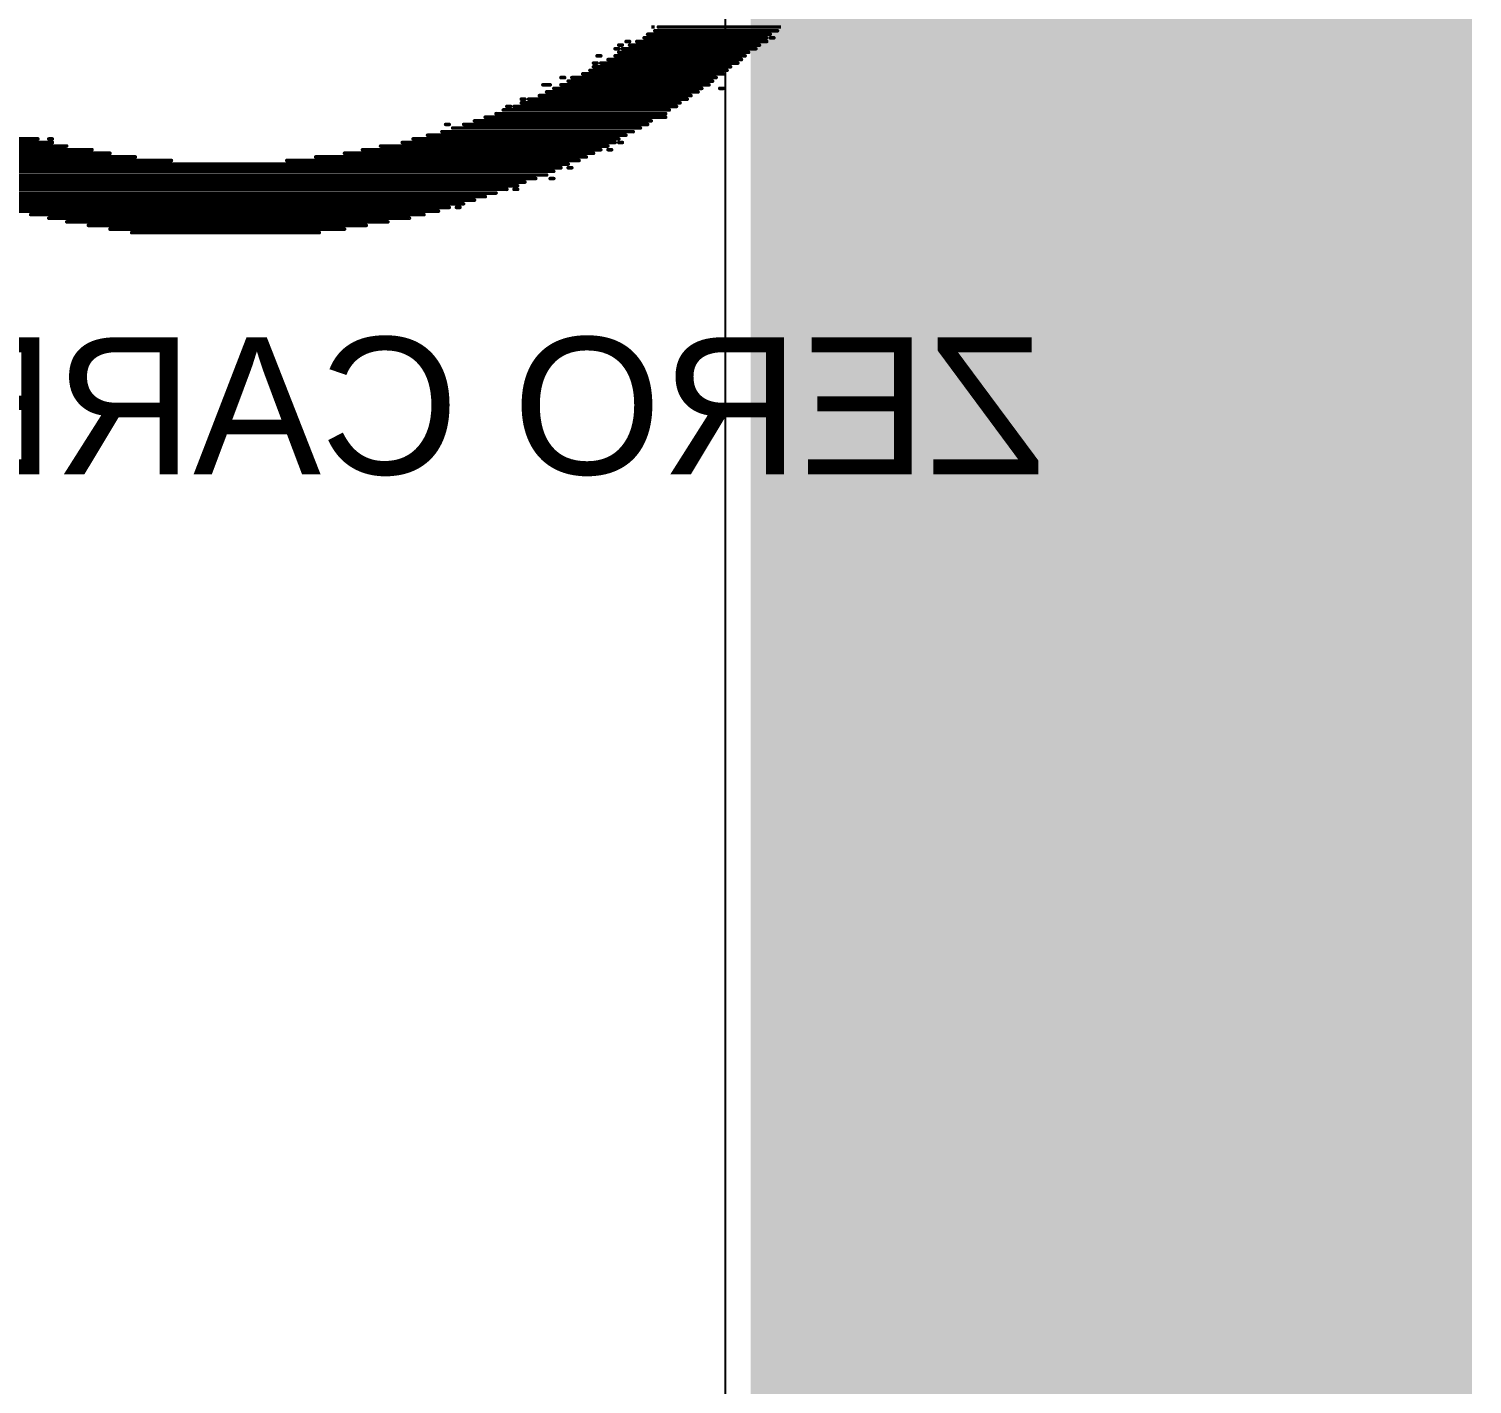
# Model space of a CAD drawing. Header units: inches. Extents: x -5 to 433, y -20 to 71.
# Drawn here: x 19.02 to 29.18, y 40.51 to 50.06 of the extents above; entities that cross this region are included whole.
import ezdxf

# ---------------------------------------------------------------- set-up
doc = ezdxf.new("R2010")
doc.units = ezdxf.units.IN
doc.layers.add('Bottom Overlay', color=54, linetype='Continuous')
doc.layers.add('Top Layer', color=1, linetype='Continuous')
doc.styles.add('Arial', font='', dxfattribs={"height": 0.2})
doc.styles.get('Arial').set_extended_font_data('Arial')

msp = doc.modelspace()

# ---------------------------------------------------------------- hatches: boundary and pattern name
at = {"layer": 'Top Layer'}
for points in [[(24.155, 38.506), (29.184, 38.506), (29.184, 54.458), (24.155, 54.458)], [(24.106, 10.312), (26.746, 10.312), (26.746, 54.066), (24.106, 54.066)]]:
    msp.add_hatch(color=1, dxfattribs=at).paths.add_polyline_path(points)

# ---------------------------------------------------------------- linework, layer by layer
at = {"layer": 'Bottom Overlay', "const_width": 0.0254}
for points in [[(23.354, 49.994), (24.218, 49.994)], [(23.379, 50.019), (24.243, 50.019)], [(23.405, 50.07), (23.43, 50.07)], [(23.43, 50.044), (24.294, 50.044)], [(23.456, 50.07), (24.319, 50.07)], [(24.243, 49.994), (24.268, 49.994)], [(23.151, 49.917), (23.176, 49.917)], [(23.176, 49.943), (23.202, 49.943)], [(23.176, 49.892), (24.091, 49.892)], [(23.202, 49.917), (24.141, 49.917)], [(23.227, 49.968), (23.252, 49.968)], [(23.252, 49.943), (24.167, 49.943)], [(23.303, 49.968), (24.218, 49.968)], [(22.998, 49.816), (23.024, 49.816)], [(22.998, 49.79), (23.964, 49.79)], [(23.024, 49.867), (23.049, 49.867)], [(23.049, 49.816), (24.014, 49.816)], [(23.1, 49.841), (24.04, 49.841)], [(23.151, 49.867), (24.065, 49.867)], [(22.77, 49.714), (22.795, 49.714)], [(22.821, 49.689), (23.837, 49.689)], [(22.846, 49.714), (23.862, 49.714)], [(22.922, 49.74), (23.913, 49.74)], [(22.973, 49.765), (23.938, 49.765)], [(22.617, 49.587), (23.684, 49.587)], [(22.643, 49.663), (22.694, 49.663)], [(22.668, 49.613), (23.735, 49.613)], [(22.719, 49.638), (23.76, 49.638)], [(22.77, 49.663), (23.811, 49.663)], [(23.887, 49.638), (23.913, 49.638)], [(22.363, 49.486), (23.532, 49.486)], [(22.389, 49.511), (22.414, 49.511)], [(22.44, 49.511), (23.583, 49.511)], [(22.49, 49.562), (22.516, 49.562)], [(22.49, 49.536), (23.608, 49.536)], [(22.541, 49.562), (23.659, 49.562)], [(21.957, 49.384), (21.982, 49.384)], [(22.084, 49.384), (23.379, 49.384)], [(22.16, 49.409), (23.405, 49.409)], [(22.236, 49.435), (23.506, 49.435)], [(22.313, 49.46), (23.506, 49.46)], [(17.664, 49.282), (19.087, 49.282)], [(19.163, 49.282), (19.188, 49.282)], [(21.728, 49.282), (23.176, 49.282)], [(21.83, 49.308), (23.227, 49.308)], [(21.932, 49.333), (23.278, 49.333)], [(22.008, 49.359), (23.329, 49.359)], [(17.715, 49.257), (19.188, 49.257)], [(17.741, 49.232), (19.29, 49.232)], [(17.817, 49.206), (19.468, 49.206)], [(17.868, 49.181), (19.595, 49.181)], [(21.246, 49.181), (22.998, 49.181)], [(21.373, 49.206), (23.049, 49.206)], [(21.5, 49.232), (23.1, 49.232)], [(21.652, 49.257), (23.151, 49.257)], [(23.1, 49.206), (23.125, 49.206)], [(23.176, 49.257), (23.202, 49.257)], [(17.893, 49.155), (19.773, 49.155)], [(17.969, 49.13), (20.027, 49.13)], [(18.02, 49.105), (22.821, 49.105)], [(18.045, 49.079), (22.77, 49.079)], [(20.839, 49.13), (22.897, 49.13)], [(21.043, 49.155), (22.948, 49.155)], [(22.821, 49.079), (22.846, 49.079)], [(18.122, 49.054), (22.719, 49.054)], [(18.198, 49.028), (22.668, 49.028)], [(18.249, 49.003), (22.592, 49.003)], [(18.299, 48.978), (22.516, 48.978)], [(22.694, 49.003), (22.719, 49.003)], [(18.376, 48.952), (22.465, 48.952)], [(18.426, 48.927), (22.389, 48.927)], [(18.528, 48.901), (22.313, 48.901)], [(18.604, 48.876), (22.236, 48.876)], [(22.44, 48.927), (22.465, 48.927)], [(18.68, 48.851), (22.16, 48.851)], [(18.757, 48.825), (22.084, 48.825)], [(18.858, 48.8), (21.982, 48.8)], [(18.934, 48.774), (21.906, 48.774)], [(22.033, 48.8), (22.059, 48.8)], [(19.036, 48.749), (21.805, 48.749)], [(19.163, 48.724), (21.703, 48.724)], [(19.29, 48.698), (21.551, 48.698)], [(19.442, 48.673), (21.398, 48.673)], [(19.595, 48.647), (21.246, 48.647)], [(19.747, 48.622), (21.068, 48.622)]]:
    msp.add_lwpolyline(points, dxfattribs=at)
at = {"layer": 'Bottom Overlay', "const_width": 0.0127}
for points in [[(23.348, 49.994, 1), (23.36, 49.994, 1)], [(23.373, 50.019, 1), (23.386, 50.019, 1)], [(23.424, 50.044, 1), (23.437, 50.044, 1)], [(23.449, 50.07, 1), (23.462, 50.07, 1)], [(24.211, 49.994, 1), (24.224, 49.994, 1)], [(24.237, 50.019, 1), (24.249, 50.019, 1)], [(24.237, 49.994, 1), (24.249, 49.994, 1)], [(24.262, 49.994, 1), (24.275, 49.994, 1)], [(24.287, 50.044, 1), (24.3, 50.044, 1)], [(23.144, 49.917, 1), (23.157, 49.917, 1)], [(23.17, 49.943, 1), (23.183, 49.943, 1)], [(23.17, 49.917, 1), (23.183, 49.917, 1)], [(23.17, 49.892, 1), (23.183, 49.892, 1)], [(23.195, 49.943, 1), (23.208, 49.943, 1)], [(23.195, 49.917, 1), (23.208, 49.917, 1)], [(23.221, 49.968, 1), (23.233, 49.968, 1)], [(23.246, 49.968, 1), (23.259, 49.968, 1)], [(23.246, 49.943, 1), (23.259, 49.943, 1)], [(23.297, 49.968, 1), (23.31, 49.968, 1)], [(24.084, 49.892, 1), (24.097, 49.892, 1)], [(24.135, 49.917, 1), (24.148, 49.917, 1)], [(24.16, 49.943, 1), (24.173, 49.943, 1)], [(24.211, 49.968, 1), (24.224, 49.968, 1)], [(22.992, 49.816, 1), (23.005, 49.816, 1)], [(22.992, 49.79, 1), (23.005, 49.79, 1)], [(23.017, 49.867, 1), (23.03, 49.867, 1)], [(23.017, 49.816, 1), (23.03, 49.816, 1)], [(23.043, 49.867, 1), (23.056, 49.867, 1)], [(23.043, 49.816, 1), (23.056, 49.816, 1)], [(23.094, 49.841, 1), (23.106, 49.841, 1)], [(23.144, 49.867, 1), (23.157, 49.867, 1)], [(23.957, 49.79, 1), (23.97, 49.79, 1)], [(24.008, 49.816, 1), (24.021, 49.816, 1)], [(24.033, 49.841, 1), (24.046, 49.841, 1)], [(24.059, 49.867, 1), (24.072, 49.867, 1)], [(22.763, 49.714, 1), (22.776, 49.714, 1)], [(22.789, 49.714, 1), (22.802, 49.714, 1)], [(22.814, 49.689, 1), (22.827, 49.689, 1)], [(22.84, 49.714, 1), (22.852, 49.714, 1)], [(22.916, 49.74, 1), (22.929, 49.74, 1)], [(22.967, 49.765, 1), (22.979, 49.765, 1)], [(23.83, 49.689, 1), (23.843, 49.689, 1)], [(23.856, 49.714, 1), (23.868, 49.714, 1)], [(23.906, 49.74, 1), (23.919, 49.74, 1)], [(23.932, 49.765, 1), (23.945, 49.765, 1)], [(22.611, 49.587, 1), (22.624, 49.587, 1)], [(22.636, 49.663, 1), (22.649, 49.663, 1)], [(22.662, 49.613, 1), (22.675, 49.613, 1)], [(22.687, 49.663, 1), (22.7, 49.663, 1)], [(22.713, 49.638, 1), (22.725, 49.638, 1)], [(22.763, 49.663, 1), (22.776, 49.663, 1)], [(23.678, 49.587, 1), (23.691, 49.587, 1)], [(23.729, 49.613, 1), (23.741, 49.613, 1)], [(23.754, 49.638, 1), (23.767, 49.638, 1)], [(23.805, 49.663, 1), (23.818, 49.663, 1)], [(23.881, 49.638, 1), (23.894, 49.638, 1)], [(23.906, 49.638, 1), (23.919, 49.638, 1)], [(22.357, 49.486, 1), (22.37, 49.486, 1)], [(22.382, 49.511, 1), (22.395, 49.511, 1)], [(22.408, 49.511, 1), (22.421, 49.511, 1)], [(22.433, 49.511, 1), (22.446, 49.511, 1)], [(22.484, 49.562, 1), (22.497, 49.562, 1)], [(22.484, 49.536, 1), (22.497, 49.536, 1)], [(22.509, 49.562, 1), (22.522, 49.562, 1)], [(22.535, 49.562, 1), (22.548, 49.562, 1)], [(23.525, 49.486, 1), (23.538, 49.486, 1)], [(23.576, 49.511, 1), (23.589, 49.511, 1)], [(23.602, 49.536, 1), (23.614, 49.536, 1)], [(23.652, 49.562, 1), (23.665, 49.562, 1)], [(21.951, 49.384, 1), (21.963, 49.384, 1)], [(21.976, 49.384, 1), (21.989, 49.384, 1)], [(22.078, 49.384, 1), (22.09, 49.384, 1)], [(22.154, 49.409, 1), (22.167, 49.409, 1)], [(22.23, 49.435, 1), (22.243, 49.435, 1)], [(22.306, 49.46, 1), (22.319, 49.46, 1)], [(23.373, 49.384, 1), (23.386, 49.384, 1)], [(23.398, 49.409, 1), (23.411, 49.409, 1)], [(23.5, 49.46, 1), (23.513, 49.46, 1)], [(23.5, 49.435, 1), (23.513, 49.435, 1)], [(19.08, 49.282, 1), (19.093, 49.282, 1)], [(19.157, 49.282, 1), (19.169, 49.282, 1)], [(19.182, 49.282, 1), (19.195, 49.282, 1)], [(21.722, 49.282, 1), (21.735, 49.282, 1)], [(21.824, 49.308, 1), (21.836, 49.308, 1)], [(21.925, 49.333, 1), (21.938, 49.333, 1)], [(22.001, 49.359, 1), (22.014, 49.359, 1)], [(23.17, 49.282, 1), (23.183, 49.282, 1)], [(23.221, 49.308, 1), (23.233, 49.308, 1)], [(23.271, 49.333, 1), (23.284, 49.333, 1)], [(23.322, 49.359, 1), (23.335, 49.359, 1)], [(19.182, 49.257, 1), (19.195, 49.257, 1)], [(19.284, 49.232, 1), (19.296, 49.232, 1)], [(19.461, 49.206, 1), (19.474, 49.206, 1)], [(19.588, 49.181, 1), (19.601, 49.181, 1)], [(21.239, 49.181, 1), (21.252, 49.181, 1)], [(21.366, 49.206, 1), (21.379, 49.206, 1)], [(21.493, 49.232, 1), (21.506, 49.232, 1)], [(21.646, 49.257, 1), (21.659, 49.257, 1)], [(22.992, 49.181, 1), (23.005, 49.181, 1)], [(23.043, 49.206, 1), (23.056, 49.206, 1)], [(23.094, 49.232, 1), (23.106, 49.232, 1)], [(23.094, 49.206, 1), (23.106, 49.206, 1)], [(23.119, 49.206, 1), (23.132, 49.206, 1)], [(23.144, 49.257, 1), (23.157, 49.257, 1)], [(23.17, 49.257, 1), (23.183, 49.257, 1)], [(23.195, 49.257, 1), (23.208, 49.257, 1)], [(19.766, 49.155, 1), (19.779, 49.155, 1)], [(20.02, 49.13, 1), (20.033, 49.13, 1)], [(20.833, 49.13, 1), (20.846, 49.13, 1)], [(21.036, 49.155, 1), (21.049, 49.155, 1)], [(22.763, 49.079, 1), (22.776, 49.079, 1)], [(22.814, 49.105, 1), (22.827, 49.105, 1)], [(22.814, 49.079, 1), (22.827, 49.079, 1)], [(22.84, 49.079, 1), (22.852, 49.079, 1)], [(22.89, 49.13, 1), (22.903, 49.13, 1)], [(22.941, 49.155, 1), (22.954, 49.155, 1)], [(22.509, 48.978, 1), (22.522, 48.978, 1)], [(22.586, 49.003, 1), (22.598, 49.003, 1)], [(22.662, 49.028, 1), (22.675, 49.028, 1)], [(22.687, 49.003, 1), (22.7, 49.003, 1)], [(22.713, 49.054, 1), (22.725, 49.054, 1)], [(22.713, 49.003, 1), (22.725, 49.003, 1)], [(22.23, 48.876, 1), (22.243, 48.876, 1)], [(22.306, 48.901, 1), (22.319, 48.901, 1)], [(22.382, 48.927, 1), (22.395, 48.927, 1)], [(22.433, 48.927, 1), (22.446, 48.927, 1)], [(22.459, 48.952, 1), (22.471, 48.952, 1)], [(22.459, 48.927, 1), (22.471, 48.927, 1)], [(21.9, 48.774, 1), (21.913, 48.774, 1)], [(21.976, 48.8, 1), (21.989, 48.8, 1)], [(22.027, 48.8, 1), (22.04, 48.8, 1)], [(22.052, 48.8, 1), (22.065, 48.8, 1)], [(22.078, 48.825, 1), (22.09, 48.825, 1)], [(22.154, 48.851, 1), (22.167, 48.851, 1)], [(19.03, 48.749, 1), (19.042, 48.749, 1)], [(19.157, 48.724, 1), (19.169, 48.724, 1)], [(19.284, 48.698, 1), (19.296, 48.698, 1)], [(19.436, 48.673, 1), (19.449, 48.673, 1)], [(21.392, 48.673, 1), (21.405, 48.673, 1)], [(21.544, 48.698, 1), (21.557, 48.698, 1)], [(21.697, 48.724, 1), (21.709, 48.724, 1)], [(21.798, 48.749, 1), (21.811, 48.749, 1)], [(19.588, 48.647, 1), (19.601, 48.647, 1)], [(19.741, 48.622, 1), (19.754, 48.622, 1)], [(21.062, 48.622, 1), (21.074, 48.622, 1)], [(21.239, 48.647, 1), (21.252, 48.647, 1)]]:
    msp.add_lwpolyline(points, format="xyb", close=True, dxfattribs=at)
at = {"layer": 'Top Layer'}
msp.add_line((23.925, 53.416), (23.925, 12.769), dxfattribs=at)

# ---------------------------------------------------------------- texts
at = {"layer": 'Bottom Overlay', "style": 'Arial', "text_generation_flag": 2}
msp.add_text('ZERO CARBON FOOTPRINT', height=0.9652, rotation=360, dxfattribs=at).set_placement((26.173, 46.92))

doc.saveas('drawing.dxf')
